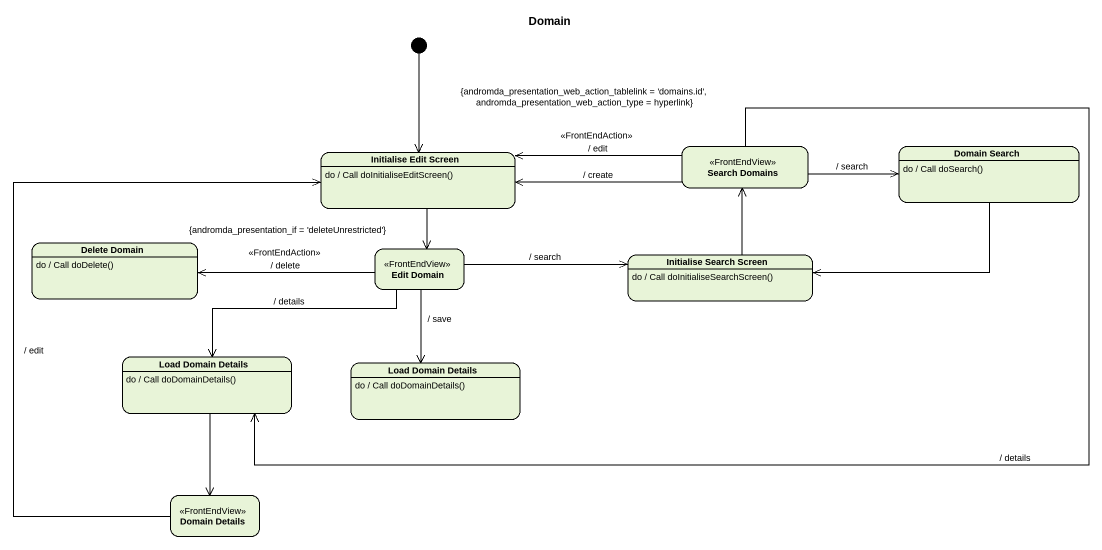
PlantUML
@startuml
title Domain
hide empty description
state "Initialise Edit Screen" as Initialise_Edit_Screen
Initialise_Edit_Screen : do / Call doInitialiseEditScreen()
state "Search Domains" as Search_Domains <<FrontEndView>>
state "Domain Search" as Domain_Search
Domain_Search : do / Call doSearch()
state "Delete Domain" as Delete_Domain
Delete_Domain : do / Call doDelete()
state "Edit Domain" as Edit_Domain <<FrontEndView>>
state "Initialise Search Screen" as Initialise_Search_Screen
Initialise_Search_Screen : do / Call doInitialiseSearchScreen()
state "Load Domain Details" as Load_Domain_Details
Load_Domain_Details : do / Call doDomainDetails()
state "Load Domain Details" as Load_Domain_Details_2
Load_Domain_Details_2 : do / Call doDomainDetails()
state "Domain Details" as Domain_Details <<FrontEndView>>
[*] --> Initialise_Edit_Screen
Initialise_Edit_Screen --> Edit_Domain
Search_Domains -left-> Initialise_Edit_Screen : {andromda_presentation_web_action_tablelink = 'domains.id', andromda_presentation_web_action_type = hyperlink}\n<<FrontEndAction>>\n/ edit
Search_Domains -left-> Initialise_Edit_Screen : / create
Search_Domains -right-> Domain_Search : / search
Search_Domains -left-> Load_Domain_Details : / details
Domain_Search -left-> Initialise_Search_Screen
Edit_Domain -left-> Delete_Domain : {andromda_presentation_if = 'deleteUnrestricted'}\n<<FrontEndAction>>\n/ delete
Edit_Domain -right-> Initialise_Search_Screen : / search
Edit_Domain -left-> Load_Domain_Details : / details
Edit_Domain --> Load_Domain_Details_2 : / save
Initialise_Search_Screen -up-> Search_Domains
Load_Domain_Details --> Domain_Details
Domain_Details -up-> Initialise_Edit_Screen : / edit
@enduml
